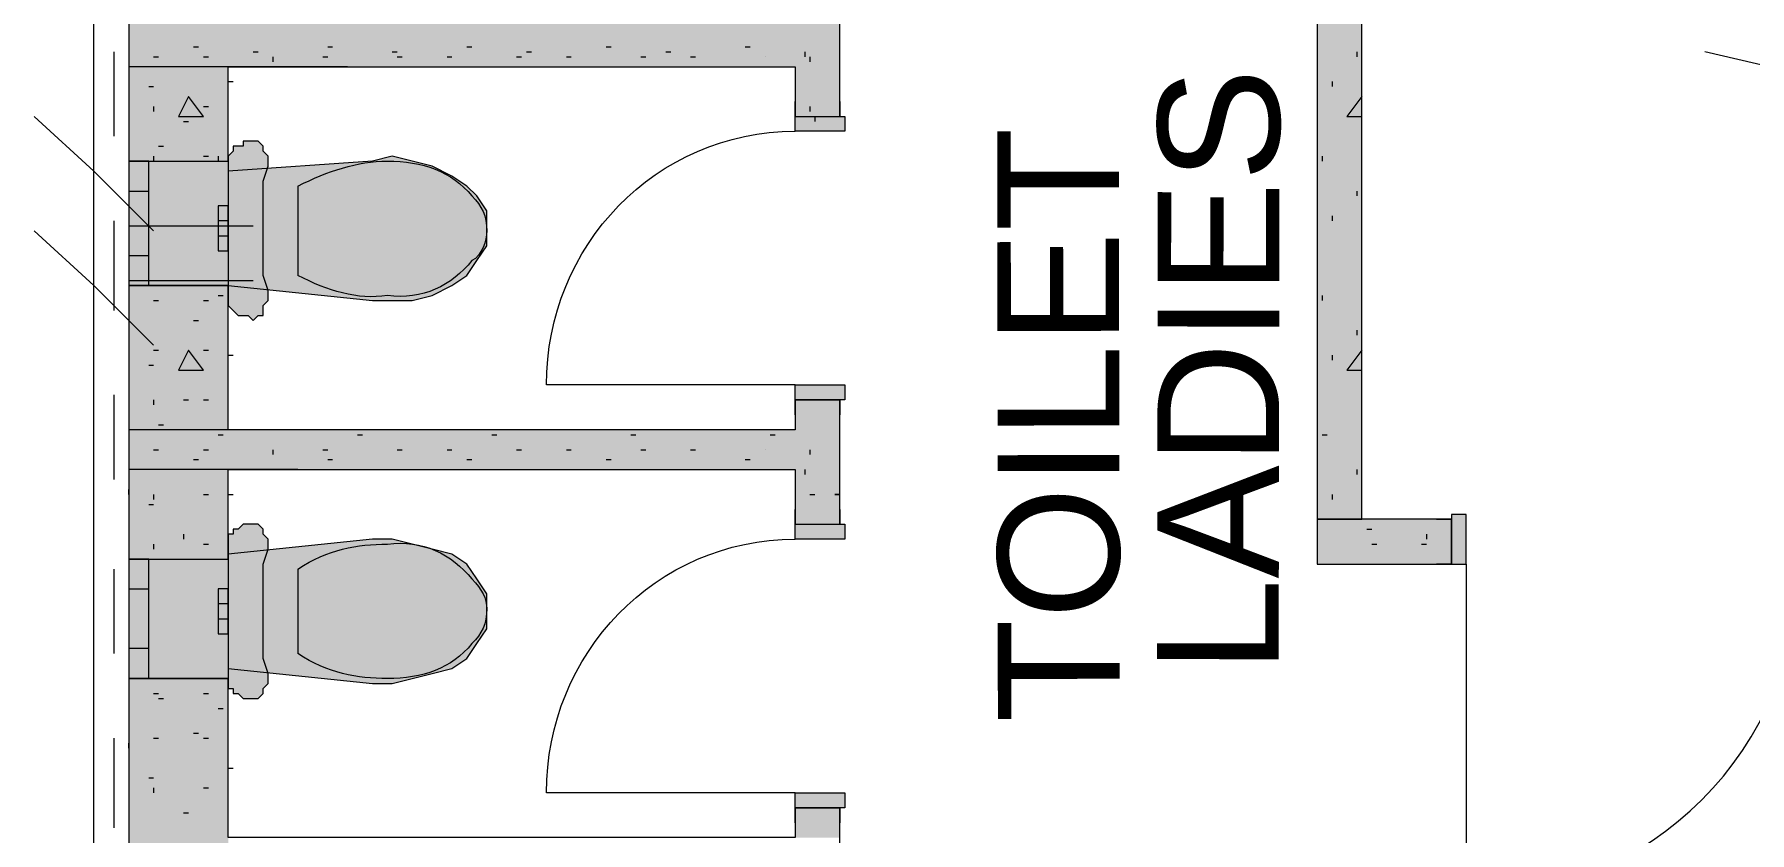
# Model space of a CAD drawing. Header units: inches. Extents: x 0.12 to 8.16, y 2.81 to 8.2.
# Drawn here: x 2.303 to 2.878, y 6.342 to 6.609 of the extents above; entities that cross this region are included whole.
import ezdxf

# ---------------------------------------------------------------- set-up
doc = ezdxf.new("R2010")
doc.units = ezdxf.units.IN
doc.header["$MEASUREMENT"] = 0
for name, color, linetype, true_color in [('PDF_Geometry', 7, 'Continuous', 0x029e21), ('PDF_Solid Fills', 7, 'Continuous', 0xffffff), ('PDF_Text', 7, 'Continuous', 0x5555ff)]:
    doc.layers.add(name, color=color, linetype=linetype, true_color=true_color)
doc.styles.add('PDF F2', font='arial.ttf')

msp = doc.modelspace()

# ---------------------------------------------------------------- hatches: boundary and pattern name
at = {"layer": 'PDF_Solid Fills', "transparency": 33554559}
for points in [[(2.36833, 6.51833), (2.36833, 6.56833), (2.37, 6.57), (2.37, 6.57167), (2.37167, 6.57167), (2.37333, 6.57167), (2.37333, 6.57333), (2.375, 6.57333), (2.37667, 6.57333), (2.37667, 6.57333), (2.37833, 6.57333), (2.37833, 6.57333), (2.38, 6.57167), (2.38, 6.57), (2.38, 6.57), (2.38167, 6.56833), (2.38167, 6.56667), (2.38167, 6.565), (2.38, 6.56), (2.38, 6.555), (2.38, 6.54833), (2.38, 6.54333), (2.38, 6.53833), (2.38, 6.53333), (2.38, 6.52833), (2.38167, 6.52333), (2.38167, 6.52167), (2.38167, 6.52), (2.38, 6.51833), (2.38, 6.51667), (2.38, 6.515), (2.37833, 6.515), (2.37833, 6.515), (2.37667, 6.51333), (2.37667, 6.51333), (2.375, 6.515), (2.37333, 6.515), (2.37333, 6.515), (2.37167, 6.515), (2.37, 6.51667), (2.37, 6.51667)], [(2.43, 6.52), (2.42333, 6.52), (2.41667, 6.52), (2.36833, 6.525), (2.36833, 6.56333), (2.41667, 6.56667), (2.42333, 6.56833), (2.43, 6.56667), (2.43667, 6.565), (2.44333, 6.56167), (2.44833, 6.55833), (2.45167, 6.555), (2.455, 6.55), (2.455, 6.54333), (2.455, 6.53833), (2.45167, 6.53333), (2.44833, 6.52833), (2.44333, 6.525), (2.43667, 6.52167)], [(2.36833, 6.39), (2.36833, 6.44167), (2.37, 6.44167), (2.37, 6.44333), (2.37167, 6.44333), (2.37333, 6.445), (2.37333, 6.445), (2.375, 6.445), (2.37667, 6.445), (2.37667, 6.445), (2.37833, 6.445), (2.37833, 6.445), (2.38, 6.44333), (2.38, 6.44333), (2.38, 6.44167), (2.38167, 6.44), (2.38167, 6.43833), (2.38167, 6.43667), (2.38, 6.43167), (2.38, 6.42667), (2.38, 6.42167), (2.38, 6.41667), (2.38, 6.41), (2.38, 6.405), (2.38, 6.4), (2.38167, 6.395), (2.38167, 6.39333), (2.38167, 6.39167), (2.38, 6.39), (2.38, 6.38833), (2.38, 6.38833), (2.37833, 6.38667), (2.37833, 6.38667), (2.37667, 6.38667), (2.37667, 6.38667), (2.375, 6.38667), (2.37333, 6.38667), (2.37333, 6.38667), (2.37167, 6.38833), (2.37, 6.38833), (2.37, 6.39)], [(2.43, 6.39333), (2.42333, 6.39167), (2.41667, 6.39167), (2.36833, 6.39667), (2.36833, 6.435), (2.41667, 6.44), (2.42333, 6.44), (2.43, 6.43833), (2.43667, 6.43667), (2.44333, 6.435), (2.44833, 6.43167), (2.45167, 6.42667), (2.455, 6.42167), (2.455, 6.41667), (2.455, 6.41), (2.45167, 6.405), (2.44833, 6.4), (2.44333, 6.39667), (2.43667, 6.395)]]:
    msp.add_hatch(color=256, dxfattribs=at).paths.add_polyline_path(points)

# ---------------------------------------------------------------- linework, layer by layer
at = {"layer": 'PDF_Geometry', "color": 1, "lineweight": 13}
for points in [[(2.32333, 5.525), (2.32333, 5.79333), (2.32333, 6.06333), (2.32333, 6.33167), (2.32333, 6.60167), (2.32333, 6.76333)], [(2.34333, 6.54333), (2.32333, 6.56333), (2.30333, 6.58167)], [(2.335, 6.545), (2.37333, 6.545), (2.37667, 6.545)], [(2.34333, 6.505), (2.32333, 6.525), (2.30333, 6.54333)], [(2.335, 6.52667), (2.37333, 6.52667), (2.37667, 6.52667)]]:
    msp.add_lwpolyline(points, dxfattribs=at)
at = {"layer": 'PDF_Geometry', "color": 7, "lineweight": 13}
for points in [[(2.73333, 6.74833), (2.73333, 6.44667), (2.74833, 6.44667), (2.74833, 6.74833)], [(2.55833, 6.62667), (2.55833, 6.62167), (2.55833, 6.62667), (2.57333, 6.62667), (2.55833, 6.62667), (2.55833, 6.61333), (2.36833, 6.61333), (2.36833, 6.65833), (2.34167, 6.65833), (2.335, 6.65833), (2.34167, 6.65833), (2.335, 6.65833), (2.335, 6.56667), (2.34167, 6.56667), (2.36833, 6.56667), (2.36833, 6.59833), (2.55833, 6.59833), (2.55833, 6.58167), (2.57333, 6.58167), (2.57333, 6.58667), (2.57333, 6.58167)], [(2.55833, 6.58167), (2.57333, 6.58167), (2.57333, 6.62667)], [(2.89167, 6.59667), (2.86333, 6.60333)], [(2.55833, 6.58667), (2.55833, 6.58167), (2.55833, 6.58667), (2.55833, 6.58167), (2.57333, 6.58167), (2.57333, 6.58667)], [(2.34167, 6.56667), (2.36833, 6.56667)], [(2.55833, 6.48667), (2.55833, 6.48167), (2.55833, 6.48667), (2.57333, 6.48667), (2.55833, 6.48667), (2.55833, 6.47667), (2.36833, 6.47667), (2.36833, 6.525), (2.34167, 6.525), (2.335, 6.525), (2.34167, 6.525), (2.335, 6.525), (2.335, 6.43333), (2.34167, 6.43333), (2.36833, 6.43333), (2.36833, 6.46333), (2.55833, 6.46333), (2.55833, 6.445), (2.57333, 6.445), (2.57333, 6.45), (2.57333, 6.445)], [(2.34167, 6.525), (2.36833, 6.525)], [(2.55833, 6.48167), (2.55833, 6.48667), (2.57333, 6.48667), (2.57333, 6.48167), (2.57333, 6.48667), (2.57333, 6.48167)], [(2.55833, 6.445), (2.57333, 6.445), (2.57333, 6.48667)], [(2.55833, 6.45), (2.55833, 6.445), (2.55833, 6.45), (2.55833, 6.445), (2.57333, 6.445), (2.57333, 6.45)], [(2.77333, 6.43167), (2.77833, 6.43167), (2.77333, 6.43167), (2.77833, 6.43167), (2.77833, 6.44667), (2.77333, 6.44667), (2.77833, 6.44667), (2.77333, 6.44667)], [(2.77833, 6.43167), (2.77833, 6.44667)], [(2.34167, 6.43333), (2.36833, 6.43333)], [(2.55833, 6.35), (2.55833, 6.345), (2.55833, 6.35), (2.55833, 6.34), (2.36833, 6.34), (2.36833, 6.39333), (2.34167, 6.39333), (2.335, 6.39333), (2.335, 6.295), (2.34167, 6.295), (2.36833, 6.295), (2.36833, 6.32667), (2.55833, 6.32667), (2.55833, 6.24167), (2.57333, 6.24167), (2.57333, 6.34), (2.57333, 6.35), (2.57333, 6.345), (2.57333, 6.35), (2.55833, 6.35), (2.57333, 6.35)], [(2.34167, 6.39333), (2.36833, 6.39333)], [(2.55833, 6.345), (2.55833, 6.35), (2.57333, 6.35), (2.57333, 6.345)]]:
    msp.add_lwpolyline(points, dxfattribs=at)
at = {"layer": 'PDF_Geometry', "color": 5, "lineweight": 9}
for points in [[(2.33, 6.60333), (2.33, 6.575)], [(2.33, 6.54667), (2.33, 6.51667)], [(2.33, 6.48833), (2.33, 6.46)], [(2.33, 6.43), (2.33, 6.40167)], [(2.33, 6.37333), (2.33, 6.34333)]]:
    msp.add_lwpolyline(points, dxfattribs=at)
at = {"layer": 'PDF_Geometry', "color": 54, "lineweight": 13, "true_color": 0x9f9f00}
for points in [[(2.34333, 6.60167), (2.345, 6.60167)], [(2.35667, 6.605), (2.35833, 6.605)], [(2.36, 6.60167), (2.36167, 6.60167)], [(2.37667, 6.60333), (2.37833, 6.60333)], [(2.38333, 6.60167), (2.38333, 6.6)], [(2.4, 6.60167), (2.40167, 6.60167)], [(2.40167, 6.605), (2.40333, 6.605)], [(2.42333, 6.60333), (2.425, 6.60333)], [(2.425, 6.60167), (2.42667, 6.60167)], [(2.44167, 6.60167), (2.44333, 6.60167)], [(2.44833, 6.605), (2.45, 6.605)], [(2.465, 6.60167), (2.46667, 6.60167)], [(2.46833, 6.60333), (2.47, 6.60333)], [(2.48167, 6.60167), (2.48333, 6.60167)], [(2.495, 6.605), (2.49667, 6.605)], [(2.50667, 6.60167), (2.50833, 6.60167)], [(2.515, 6.60333), (2.51667, 6.60333)], [(2.52333, 6.60167), (2.525, 6.60167)], [(2.54167, 6.605), (2.54333, 6.605)], [(2.54833, 6.60167), (2.54833, 6.60167)], [(2.56167, 6.60333), (2.56167, 6.60167)], [(2.56333, 6.60167), (2.56333, 6.6)], [(2.74667, 6.60333), (2.74667, 6.60167)], [(2.34167, 6.59167), (2.34333, 6.59167)], [(2.36833, 6.59333), (2.37, 6.59333)], [(2.73833, 6.59333), (2.73833, 6.59167)], [(2.34333, 6.585), (2.34333, 6.58333)], [(2.36, 6.585), (2.36167, 6.585)], [(2.56333, 6.585), (2.56333, 6.58333)], [(2.74833, 6.58833), (2.74333, 6.58167), (2.74833, 6.58167)], [(2.35333, 6.58), (2.355, 6.58)], [(2.565, 6.58167), (2.565, 6.58)], [(2.34333, 6.56833), (2.34333, 6.56667)], [(2.345, 6.57167), (2.34667, 6.57167)], [(2.36, 6.56833), (2.36167, 6.56833)], [(2.365, 6.56833), (2.365, 6.56667)], [(2.735, 6.56833), (2.735, 6.56667)], [(2.74667, 6.55667), (2.74667, 6.555)], [(2.73833, 6.54833), (2.73833, 6.54667)], [(2.345, 6.525), (2.34667, 6.525)], [(2.365, 6.52167), (2.36667, 6.52167)], [(2.735, 6.52167), (2.735, 6.52)], [(2.34333, 6.52), (2.345, 6.52)], [(2.36, 6.52), (2.36167, 6.52)], [(2.35667, 6.51333), (2.35833, 6.51333)], [(2.74667, 6.51), (2.74667, 6.50833)], [(2.34333, 6.50333), (2.345, 6.50333)], [(2.36, 6.50333), (2.36167, 6.50333)], [(2.74833, 6.50333), (2.74333, 6.49667), (2.74833, 6.49667)], [(2.34167, 6.49833), (2.34333, 6.49833)], [(2.36833, 6.50167), (2.37, 6.50167)], [(2.73833, 6.50167), (2.73833, 6.5)], [(2.34333, 6.48667), (2.34333, 6.485)], [(2.35333, 6.48667), (2.355, 6.48667)], [(2.36, 6.48667), (2.36167, 6.48667)], [(2.345, 6.47833), (2.34667, 6.47833)], [(2.365, 6.475), (2.36667, 6.475)], [(2.41167, 6.475), (2.41333, 6.475)], [(2.45667, 6.475), (2.45833, 6.475)], [(2.50333, 6.475), (2.505, 6.475)], [(2.55, 6.475), (2.55167, 6.475)], [(2.735, 6.475), (2.73667, 6.475)], [(2.34333, 6.47), (2.345, 6.47)], [(2.36, 6.47), (2.36167, 6.47)], [(2.38333, 6.47), (2.38333, 6.46833)], [(2.4, 6.47), (2.40167, 6.47)], [(2.425, 6.47), (2.42667, 6.47)], [(2.44167, 6.47), (2.44333, 6.47)], [(2.465, 6.47), (2.46667, 6.47)], [(2.48167, 6.47), (2.48333, 6.47)], [(2.50667, 6.47), (2.50833, 6.47)], [(2.52333, 6.47), (2.525, 6.47)], [(2.54833, 6.47), (2.54833, 6.47)], [(2.56333, 6.47), (2.56333, 6.46833)], [(2.35667, 6.46667), (2.35833, 6.46667)], [(2.37667, 6.46333), (2.37833, 6.46333)], [(2.40167, 6.46667), (2.40333, 6.46667)], [(2.42333, 6.46333), (2.425, 6.46333)], [(2.44833, 6.46667), (2.45, 6.46667)], [(2.46833, 6.46333), (2.47, 6.46333)], [(2.495, 6.46667), (2.49667, 6.46667)], [(2.515, 6.46333), (2.51667, 6.46333)], [(2.54167, 6.46667), (2.54333, 6.46667)], [(2.56167, 6.46333), (2.56167, 6.46167)], [(2.74667, 6.46333), (2.74667, 6.46167)], [(2.335, 6.455), (2.335, 6.45667)], [(2.335, 6.455), (2.335, 6.455)], [(2.34167, 6.45167), (2.34333, 6.45167)], [(2.34333, 6.455), (2.34333, 6.45333)], [(2.36, 6.455), (2.36167, 6.455)], [(2.36833, 6.455), (2.37, 6.455)], [(2.56333, 6.455), (2.565, 6.455)], [(2.73833, 6.455), (2.73833, 6.45333)], [(2.35333, 6.44167), (2.35333, 6.44)], [(2.75, 6.44333), (2.75167, 6.44333)], [(2.77, 6.44167), (2.77, 6.44)], [(2.34333, 6.43833), (2.34333, 6.43667)], [(2.36, 6.43833), (2.36167, 6.43833)], [(2.75167, 6.43833), (2.75333, 6.43833)], [(2.76833, 6.43833), (2.77, 6.43833)], [(2.34333, 6.38833), (2.345, 6.38833)], [(2.36, 6.38833), (2.36167, 6.38833)], [(2.345, 6.38667), (2.34667, 6.38667)], [(2.365, 6.38333), (2.36667, 6.38333)], [(2.335, 6.37), (2.335, 6.37167)], [(2.34333, 6.37333), (2.345, 6.37333)], [(2.35667, 6.375), (2.35833, 6.375)], [(2.36, 6.37333), (2.36167, 6.37333)], [(2.335, 6.37), (2.335, 6.37)], [(2.34167, 6.36), (2.34333, 6.36)], [(2.36833, 6.36333), (2.37, 6.36333)], [(2.34333, 6.35667), (2.34333, 6.355)], [(2.36, 6.35667), (2.36167, 6.35667)], [(2.35333, 6.34833), (2.355, 6.34833)]]:
    msp.add_lwpolyline(points, dxfattribs=at)
at = {"layer": 'PDF_Geometry', "color": 251, "lineweight": 9, "true_color": 0x6a6a6a}
for points in [[(2.40833, 6.59833), (2.335, 6.59833)], [(2.395, 6.47667), (2.335, 6.47667)], [(2.39167, 6.46333), (2.335, 6.46333)]]:
    msp.add_lwpolyline(points, dxfattribs=at)
at = {"layer": 'PDF_Geometry', "color": 54, "lineweight": 13, "true_color": 0x9f9f00}
for points in [[(2.355, 6.58833), (2.35167, 6.58167), (2.36, 6.58167)], [(2.355, 6.50333), (2.35167, 6.49667), (2.36, 6.49667)], [(2.57333, 6.455), (2.57167, 6.455)]]:
    msp.add_lwpolyline(points, close=True, dxfattribs=at)
at = {"layer": 'PDF_Geometry', "color": 30, "lineweight": 9, "true_color": 0xff6600}
for points in [[(2.575, 6.58167), (2.575, 6.57667), (2.55833, 6.57667), (2.55833, 6.58167)], [(2.55833, 6.48667), (2.55833, 6.49167), (2.575, 6.49167), (2.575, 6.48667)], [(2.77833, 6.43167), (2.78333, 6.43167), (2.78333, 6.44833), (2.77833, 6.44833)], [(2.575, 6.445), (2.575, 6.44), (2.55833, 6.44), (2.55833, 6.445)], [(2.55833, 6.35), (2.55833, 6.355), (2.575, 6.355), (2.575, 6.35)]]:
    msp.add_lwpolyline(points, close=True, dxfattribs=at)
at = {"layer": 'PDF_Geometry', "color": 6, "lineweight": 9}
for points in [[(2.36833, 6.51833), (2.37, 6.51667), (2.37167, 6.515), (2.37333, 6.515), (2.375, 6.515), (2.37667, 6.51333), (2.37833, 6.515), (2.38, 6.515), (2.38, 6.51667), (2.38, 6.51833), (2.38167, 6.52), (2.38167, 6.52167), (2.38167, 6.52333), (2.38, 6.52833), (2.38, 6.53333), (2.38, 6.53833), (2.38, 6.54333), (2.38, 6.54833), (2.38, 6.555), (2.38, 6.56), (2.38167, 6.565), (2.38167, 6.56667), (2.38167, 6.56833), (2.38, 6.57), (2.38, 6.57167), (2.37833, 6.57333), (2.37667, 6.57333), (2.375, 6.57333), (2.37333, 6.57333), (2.37333, 6.57167), (2.37167, 6.57167), (2.37, 6.57167), (2.37, 6.57), (2.36833, 6.56833)], [(2.43, 6.52), (2.43667, 6.52167), (2.44333, 6.525), (2.44833, 6.52833), (2.45167, 6.53333), (2.455, 6.53833), (2.455, 6.54333), (2.455, 6.55), (2.45167, 6.555), (2.44833, 6.55833), (2.44333, 6.56167), (2.43667, 6.565), (2.43, 6.56667), (2.42333, 6.56833), (2.41667, 6.56667), (2.36833, 6.56333), (2.36833, 6.525), (2.41667, 6.52), (2.42333, 6.52)], [(2.365, 6.54667), (2.365, 6.545), (2.365, 6.54333), (2.365, 6.54167), (2.36833, 6.54167), (2.36833, 6.54333), (2.36833, 6.545), (2.36833, 6.54667), (2.36833, 6.54833), (2.36833, 6.55167), (2.365, 6.55167), (2.365, 6.54833)], [(2.36833, 6.39), (2.37, 6.39), (2.37, 6.38833), (2.37167, 6.38833), (2.37333, 6.38667), (2.375, 6.38667), (2.37667, 6.38667), (2.37833, 6.38667), (2.38, 6.38833), (2.38, 6.39), (2.38167, 6.39167), (2.38167, 6.39333), (2.38167, 6.395), (2.38, 6.4), (2.38, 6.405), (2.38, 6.41), (2.38, 6.41667), (2.38, 6.42167), (2.38, 6.42667), (2.38, 6.43167), (2.38167, 6.43667), (2.38167, 6.43833), (2.38167, 6.44), (2.38, 6.44167), (2.38, 6.44333), (2.37833, 6.445), (2.37667, 6.445), (2.375, 6.445), (2.37333, 6.445), (2.37167, 6.44333), (2.37, 6.44333), (2.37, 6.44167), (2.36833, 6.44167)], [(2.43, 6.39333), (2.43667, 6.395), (2.44333, 6.39667), (2.44833, 6.4), (2.45167, 6.405), (2.455, 6.41), (2.455, 6.41667), (2.455, 6.42167), (2.45167, 6.42667), (2.44833, 6.43167), (2.44333, 6.435), (2.43667, 6.43667), (2.43, 6.43833), (2.42333, 6.44), (2.41667, 6.44), (2.36833, 6.435), (2.36833, 6.39667), (2.41667, 6.39167), (2.42333, 6.39167)], [(2.365, 6.41833), (2.365, 6.41667), (2.365, 6.415), (2.365, 6.41333), (2.36833, 6.41333), (2.36833, 6.415), (2.36833, 6.41667), (2.36833, 6.41833), (2.36833, 6.42167), (2.36833, 6.42333), (2.365, 6.42333), (2.365, 6.42167)]]:
    msp.add_lwpolyline(points, close=True, dxfattribs=at)
for points in [[(2.37667, 6.57333), (2.37667, 6.57333)], [(2.37833, 6.57333), (2.37833, 6.57333)], [(2.38, 6.57), (2.38, 6.57)], [(2.39167, 6.55833), (2.39167, 6.54333), (2.39167, 6.52833)], [(2.36833, 6.54667), (2.365, 6.54667)], [(2.365, 6.54167), (2.365, 6.54167)], [(2.365, 6.54167), (2.365, 6.53833), (2.365, 6.53667), (2.36833, 6.53667), (2.36833, 6.53833), (2.36833, 6.54167)], [(2.36833, 6.54167), (2.36833, 6.54167)], [(2.37, 6.51667), (2.37, 6.51667)], [(2.37333, 6.515), (2.37333, 6.515)], [(2.37833, 6.515), (2.37833, 6.515)], [(2.37667, 6.51333), (2.37667, 6.51333)], [(2.37333, 6.445), (2.37333, 6.445)], [(2.37667, 6.445), (2.37667, 6.445)], [(2.37833, 6.445), (2.37833, 6.445)], [(2.38, 6.44333), (2.38, 6.44333)], [(2.39167, 6.43), (2.39167, 6.41667), (2.39167, 6.40167)], [(2.36833, 6.41833), (2.365, 6.41833)], [(2.365, 6.41667), (2.365, 6.41667)], [(2.365, 6.41333), (2.365, 6.41), (2.365, 6.40833), (2.36833, 6.40833), (2.36833, 6.41), (2.36833, 6.41333)], [(2.36833, 6.41667), (2.36833, 6.41667)], [(2.38, 6.38833), (2.38, 6.38833)], [(2.37333, 6.38667), (2.37333, 6.38667)], [(2.37667, 6.38667), (2.37667, 6.38667)], [(2.37833, 6.38667), (2.37833, 6.38667)]]:
    msp.add_lwpolyline(points, dxfattribs=at)
at = {"layer": 'PDF_Geometry', "color": 30, "lineweight": 13, "true_color": 0xff6600}
for points in [[(2.335, 6.56667), (2.335, 6.525)], [(2.36833, 6.56667), (2.36833, 6.525)], [(2.335, 6.55667), (2.335, 6.535)], [(2.34167, 6.535), (2.34167, 6.55667)], [(2.55833, 6.49167), (2.475, 6.49167)], [(2.335, 6.43333), (2.335, 6.39333)], [(2.36833, 6.43333), (2.36833, 6.39333)], [(2.335, 6.42333), (2.335, 6.40333)], [(2.34167, 6.40333), (2.34167, 6.42333)], [(2.55833, 6.355), (2.475, 6.355)]]:
    msp.add_lwpolyline(points, dxfattribs=at)
at = {"layer": 'PDF_Geometry', "color": 30, "lineweight": 9, "true_color": 0xff6600}
for points in [[(2.335, 6.56667), (2.335, 6.55667), (2.34167, 6.55667), (2.34167, 6.56667)], [(2.34167, 6.525), (2.34167, 6.535), (2.335, 6.535), (2.335, 6.525)], [(2.335, 6.43333), (2.335, 6.42333), (2.34167, 6.42333), (2.34167, 6.43333)], [(2.34167, 6.39333), (2.34167, 6.40333), (2.335, 6.40333), (2.335, 6.39333)]]:
    msp.add_lwpolyline(points, dxfattribs=at)
at = {"layer": 'PDF_Geometry', "color": 7, "lineweight": 13}
for points in [[(2.34167, 6.56667), (2.335, 6.56667)], [(2.77833, 6.44667), (2.73333, 6.44667), (2.73333, 6.43167), (2.77833, 6.43167)], [(2.34167, 6.43333), (2.335, 6.43333)], [(2.34167, 6.39333), (2.335, 6.39333)]]:
    msp.add_lwpolyline(points, close=True, dxfattribs=at)
at = {"layer": 'PDF_Geometry', "color": 30, "lineweight": 13, "true_color": 0xff6600}
msp.add_lwpolyline([(2.78333, 6.43167), (2.78333, 6.32, 0.414179), (2.895, 6.43167)], format="xyb", dxfattribs=at)
for points in [[(2.475, 6.49167), (2.475, 6.53833), (2.51167, 6.57667), (2.55833, 6.57667)], [(2.475, 6.355), (2.475, 6.40167), (2.51167, 6.44), (2.55833, 6.44)]]:
    msp.add_open_spline(points, degree=3, dxfattribs=at)
at = {"layer": 'PDF_Geometry', "color": 6, "lineweight": 9}
for points in [[(2.39167, 6.55833), (2.40167, 6.56333), (2.41167, 6.56667), (2.42167, 6.56667)], [(2.42167, 6.56667), (2.43333, 6.56667), (2.44333, 6.56333), (2.45, 6.555)], [(2.45, 6.555), (2.45333, 6.55167), (2.455, 6.54833), (2.455, 6.54333)], [(2.455, 6.54333), (2.455, 6.54), (2.45333, 6.535), (2.45, 6.53333)], [(2.45, 6.53333), (2.44333, 6.525), (2.43333, 6.52), (2.42167, 6.52167)], [(2.42167, 6.52167), (2.41167, 6.52), (2.40167, 6.52333), (2.39167, 6.52833)], [(2.39167, 6.43), (2.40167, 6.43667), (2.41167, 6.43833), (2.42167, 6.43833)], [(2.42167, 6.43833), (2.43333, 6.44), (2.44333, 6.435), (2.45, 6.42667)], [(2.45, 6.42667), (2.45333, 6.42333), (2.455, 6.42), (2.455, 6.41667)], [(2.455, 6.41667), (2.455, 6.41167), (2.45333, 6.40833), (2.45, 6.405)], [(2.42167, 6.39333), (2.41167, 6.39333), (2.40167, 6.395), (2.39167, 6.40167)], [(2.45, 6.405), (2.44333, 6.39667), (2.43333, 6.39333), (2.42167, 6.39333)]]:
    msp.add_open_spline(points, degree=3, dxfattribs=at)
at = {"layer": 'PDF_Solid Fills', "lineweight": 25, "transparency": 33554559}
for points in [[(2.73333, 6.74833), (2.74833, 6.74833), (2.73333, 6.44667), (2.74833, 6.44667)], [(2.335, 6.65833), (2.36833, 6.65833), (2.335, 6.56667), (2.36833, 6.56667)], [(2.55833, 6.62667), (2.57333, 6.62667), (2.55833, 6.58167), (2.57333, 6.58167)], [(2.36833, 6.61333), (2.55833, 6.61333), (2.36833, 6.59833), (2.55833, 6.59833)], [(2.55833, 6.58167), (2.575, 6.58167), (2.55833, 6.57667), (2.575, 6.57667)], [(2.335, 6.56667), (2.36833, 6.56667), (2.335, 6.525), (2.36833, 6.525)], [(2.335, 6.56667), (2.34167, 6.56667), (2.335, 6.525), (2.34167, 6.525)], [(2.365, 6.55167), (2.36833, 6.55167), (2.365, 6.53667), (2.36833, 6.53667)], [(2.335, 6.525), (2.36833, 6.525), (2.335, 6.43333), (2.36833, 6.43333)], [(2.55833, 6.49167), (2.575, 6.49167), (2.55833, 6.48667), (2.575, 6.48667)], [(2.55833, 6.48667), (2.57333, 6.48667), (2.55833, 6.445), (2.57333, 6.445)], [(2.36833, 6.47667), (2.55833, 6.47667), (2.36833, 6.46333), (2.55833, 6.46333)], [(2.73333, 6.44667), (2.77833, 6.44667), (2.73333, 6.43167), (2.77833, 6.43167)], [(2.77833, 6.44833), (2.78333, 6.44833), (2.77833, 6.43167), (2.78333, 6.43167)], [(2.55833, 6.445), (2.575, 6.445), (2.55833, 6.44), (2.575, 6.44)], [(2.335, 6.43333), (2.36833, 6.43333), (2.335, 6.39333), (2.36833, 6.39333)], [(2.335, 6.43333), (2.34167, 6.43333), (2.335, 6.39333), (2.34167, 6.39333)], [(2.365, 6.42333), (2.36833, 6.42333), (2.365, 6.40833), (2.36833, 6.40833)], [(2.335, 6.39333), (2.36833, 6.39333), (2.335, 6.295), (2.36833, 6.295)], [(2.55833, 6.355), (2.575, 6.355), (2.55833, 6.35), (2.575, 6.35)], [(2.55833, 6.35), (2.57333, 6.35), (2.55833, 6.34), (2.57333, 6.34)]]:
    msp.add_solid(points, dxfattribs=at)

# ---------------------------------------------------------------- texts
at = {"layer": 'PDF_Text', "char_height": 0.040799, "attachment_point": 4, "style": 'PDF F2'}
for s, insert, rotation in [('LADIES', (2.70033, 6.39513), 89.89971), ('TOILET', (2.64701, 6.37846), 90.06374)]:
    msp.add_mtext(s, dxfattribs=dict(at, insert=insert, rotation=rotation))

doc.saveas('drawing.dxf')
